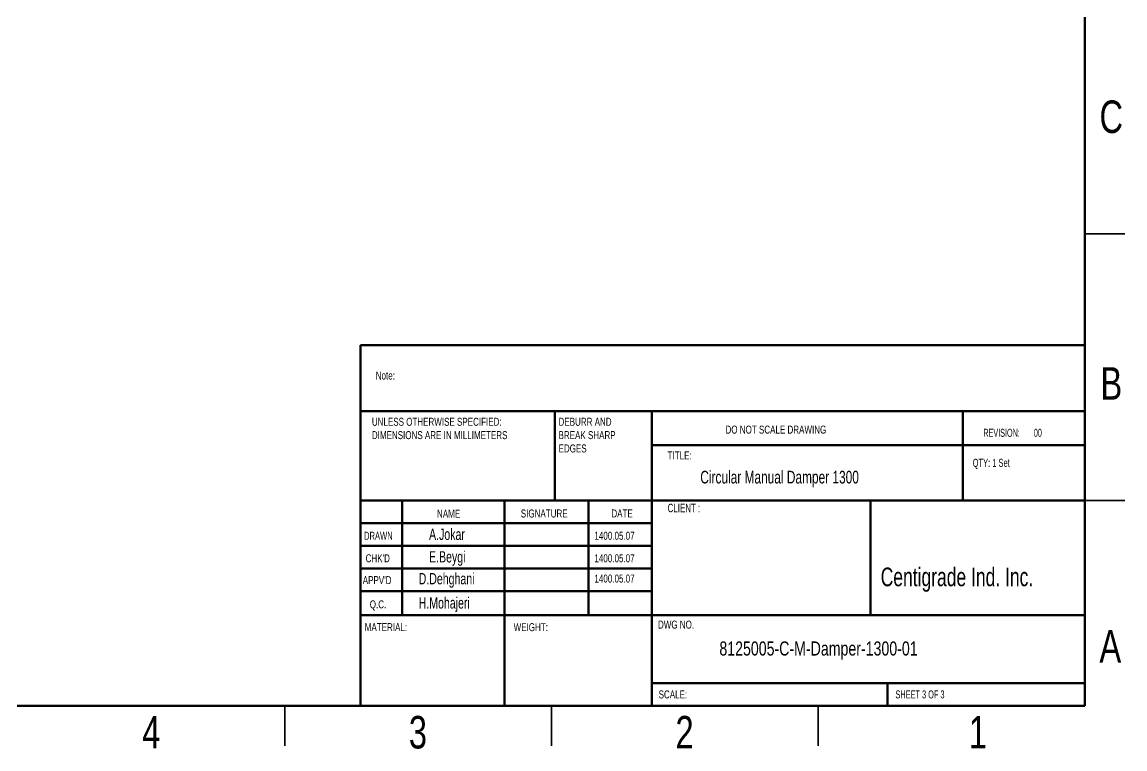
# Model space of a CAD drawing. Header units: millimetres. Extents: x -361 to 14022, y -1822 to 1455.
# Drawn here: x 3959 to 4165.8, y 0.3 to 136.6 of the extents above; entities that cross this region are included whole.
import ezdxf

# ---------------------------------------------------------------- set-up
doc = ezdxf.new("R2010")
doc.units = ezdxf.units.MM
doc.styles.add('SLDTEXTSTYLE0', font='TXT', dxfattribs={"width": 0.75})
doc.styles.add('SLDTEXTSTYLE1', font='TXT', dxfattribs={"width": 0.686449})
doc.styles.add('SLDTEXTSTYLE2', font='TXT', dxfattribs={"width": 0.652778})
doc.styles.add('SLDTEXTSTYLE3', font='TXT', dxfattribs={"width": 0.6875})
doc.styles.add('SLDTEXTSTYLE4', font='TXT', dxfattribs={"width": 0.7})

# ---------------------------------------------------------------- blocks, each defined once
blk = doc.blocks.new('SW_NOTE_6')
at = {"color": 0, "linetype": 'Continuous', "lineweight": 0, "char_height": 1.5, "attachment_point": 1, "style": 'SLDTEXTSTYLE0'}
for s, insert in [('UNLESS OTHERWISE SPECIFIED:', (0, 1.93)), ('DIMENSIONS ARE IN MILLIMETERS', (0, -0.57))]:
    blk.add_mtext(s, dxfattribs=dict(at, insert=insert))
blk = doc.blocks.new('SW_NOTE_7')
at = {"color": 0, "linetype": 'Continuous', "lineweight": 0, "char_height": 1.5, "attachment_point": 1, "style": 'SLDTEXTSTYLE0'}
for s, insert in [('DEBURR AND', (0, 1.93)), ('BREAK SHARP', (0, -0.57)), ('EDGES', (0, -3.07))]:
    blk.add_mtext(s, dxfattribs=dict(at, insert=insert))

msp = doc.modelspace()

# ---------------------------------------------------------------- linework, layer by layer
at = {"color": 7, "linetype": 'Continuous', "lineweight": 70}
for p, q in [((4158.293202, 285.397813), (4158.293202, 8.397813)), ((4158.293202, 8.397813), (3758.293202, 8.397813))]:
    msp.add_line(p, q, dxfattribs=at)
at = {"color": 7, "linetype": 'Continuous', "lineweight": 35}
for p, q in [((4158.293202, 96.897813), (4165.793202, 96.897813)), ((4158.293202, 46.897813), (4165.793202, 46.897813)), ((4008.293202, 8.397813), (4008.293202, 0.897813)), ((4058.293202, 8.397813), (4058.293202, 0.897813)), ((4108.293202, 8.397813), (4108.293202, 0.897813))]:
    msp.add_line(p, q, dxfattribs=at)
at = {"color": 7, "linetype": 'Continuous', "lineweight": 50}
for p, q in [((4022.493202, 75.994819), (4158.293202, 75.994819)), ((4022.493202, 75.994819), (4022.493202, 63.647813)), ((4022.493202, 63.647813), (4158.293202, 63.647813)), ((4022.493202, 63.647813), (4022.493202, 8.647813)), ((4058.893202, 63.647813), (4058.893202, 46.897813)), ((4077.093202, 63.647813), (4077.093202, 8.397813)), ((4135.383228, 46.897813), (4135.383228, 63.647813)), ((4158.293202, 57.272813), (4077.093202, 57.272813)), ((4158.293202, 46.897813), (4022.493202, 46.897813)), ((4030.293202, 46.897813), (4030.293202, 25.397813)), ((4049.484154, 46.897813), (4049.484154, 8.647813)), ((4065.199278, 46.897813), (4065.199278, 25.397813)), ((4077.093202, 8.647813), (4077.093202, 46.897813)), ((4118.079142, 25.397813), (4118.079142, 46.897813)), ((4077.093202, 42.647813), (4022.493202, 42.647813)), ((4077.093202, 38.397813), (4022.493202, 38.397813)), ((4077.093202, 34.147813), (4022.493202, 34.147813)), ((4077.093202, 29.897813), (4022.493202, 29.897813)), ((4032.893202, 25.397813), (4022.493202, 25.397813)), ((4032.893202, 25.397813), (4158.293202, 25.397813)), ((4077.093202, 12.647813), (4158.293202, 12.647813)), ((4121.293202, 8.397813), (4121.293202, 12.647813))]:
    msp.add_line(p, q, dxfattribs=at)

# ---------------------------------------------------------------- block references
at = {"color": 7, "linetype": 'Continuous', "lineweight": 0}
for name, p in [('SW_NOTE_6', (4024.602032, 60.467303)), ('SW_NOTE_7', (4059.602417, 60.467303))]:
    msp.add_blockref(name, p, dxfattribs=at)

# ---------------------------------------------------------------- texts
for s, insert, char_height, attachment_point, style in [('C', (4163.229702, 121.873504), 6.096, 2, 'SLDTEXTSTYLE0'), ('Note:', (4025.325482, 71.064112), 1.5, 1, 'SLDTEXTSTYLE0'), ('B', (4163.246635, 71.873504), 6.096, 2, 'SLDTEXTSTYLE0'), ('DO NOT SCALE DRAWING', (4090.907842, 60.930807), 1.5, 1, 'SLDTEXTSTYLE0'), ('REVISION:       00', (4139.248092, 60.332587), 1.5, 1, 'SLDTEXTSTYLE2'), ('TITLE:', (4080.052717, 56.08174), 1.5, 1, 'SLDTEXTSTYLE0'), ('QTY: 1 Set', (4137.251346, 54.70285), 1.5, 1, 'SLDTEXTSTYLE4'), ('Circular Manual Damper 1300', (4086.179043, 52.462392), 2.38125, 1, 'SLDTEXTSTYLE4'), ('CLIENT :', (4080.052717, 46.283082), 1.5875, 1, 'SLDTEXTSTYLE4'), ('NAME', (4036.815441, 45.149296), 1.5, 1, 'SLDTEXTSTYLE0'), ('SIGNATURE', (4052.526789, 45.20957), 1.5, 1, 'SLDTEXTSTYLE0'), ('DATE', (4069.511027, 45.20957), 1.5, 1, 'SLDTEXTSTYLE0'), ('A.Jokar', (4035.32644, 41.617026), 2.1166667, 1, 'SLDTEXTSTYLE4'), ('DRAWN', (4023.136565, 41.032594), 1.5, 1, 'SLDTEXTSTYLE1'), ('1400.05.07', (4066.3309, 41.032594), 1.5, 1, 'SLDTEXTSTYLE0'), ('E.Beygi', (4035.32644, 37.394098), 2.1166667, 1, 'SLDTEXTSTYLE4'), ("CHK'D", (4023.432424, 36.809666), 1.5, 1, 'SLDTEXTSTYLE0'), ('1400.05.07', (4066.3309, 36.809666), 1.5, 1, 'SLDTEXTSTYLE0'), ('D.Dehghani', (4033.380393, 33.298111), 2.1166667, 1, 'SLDTEXTSTYLE4'), ('Centigrade Ind. Inc.', (4120.000775, 34.321229), 3.5, 1, 'SLDTEXTSTYLE4'), ("APPV'D", (4022.894924, 32.71368), 1.5, 1, 'SLDTEXTSTYLE0'), ('1400.05.07', (4066.3309, 33.012246), 1.5, 1, 'SLDTEXTSTYLE0'), ('Q.C.', (4024.208596, 28.173449), 1.5, 1, 'SLDTEXTSTYLE0'), ('H.Mohajeri', (4033.380393, 28.75788), 2.1166667, 1, 'SLDTEXTSTYLE4'), ('MATERIAL:', (4023.268439, 23.902475), 1.5, 1, 'SLDTEXTSTYLE0'), ('WEIGHT:', (4051.186808, 23.90106), 1.4986, 1, 'SLDTEXTSTYLE0'), ('DWG NO.', (4078.246204, 24.383869), 1.5, 1, 'SLDTEXTSTYLE0'), ('A', (4163.049785, 22.623504), 6.096, 2, 'SLDTEXTSTYLE0'), ('8125005-C-M-Damper-1300-01', (4089.756915, 20.478887), 2.64583333, 1, 'SLDTEXTSTYLE0'), ('SCALE:', (4078.367168, 11.2979), 1.5, 1, 'SLDTEXTSTYLE0'), ('SHEET 3 OF 3', (4122.771496, 11.2979), 1.5, 1, 'SLDTEXTSTYLE3'), ('4', (3983.231818, 6.511504), 6.096, 2, 'SLDTEXTSTYLE0'), ('3', (4033.231818, 6.511504), 6.096, 2, 'SLDTEXTSTYLE0'), ('2', (4083.231818, 6.511504), 6.096, 2, 'SLDTEXTSTYLE0'), ('1', (4138.231818, 6.511504), 6.096, 2, 'SLDTEXTSTYLE0')]:
    msp.add_mtext(s, dxfattribs=dict(at, insert=insert, char_height=char_height, attachment_point=attachment_point, style=style))

doc.saveas('drawing.dxf')
